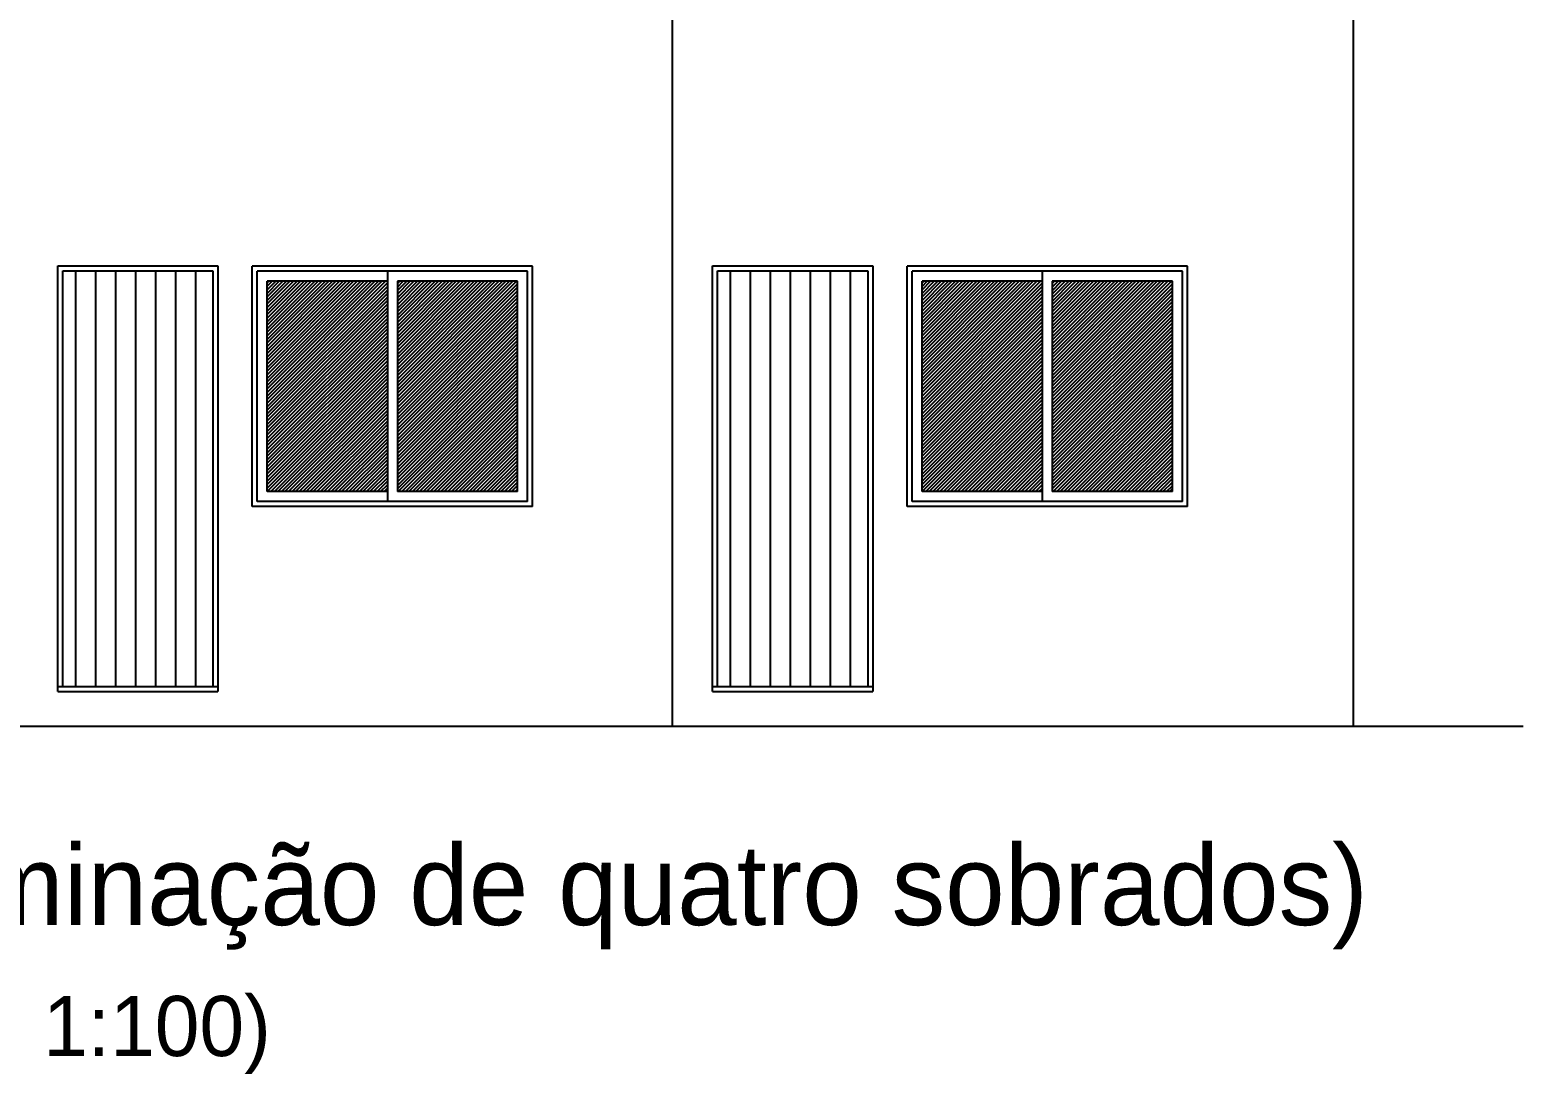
# Model space of a CAD drawing. Extents: x -74 to 202, y -59 to 73.
# Drawn here: x 46.16 to 53.62, y 5.59 to 10.81 of the extents above; entities that cross this region are included whole.
import ezdxf
from ezdxf.enums import TextEntityAlignment as Align

# ---------------------------------------------------------------- set-up
doc = ezdxf.new("R2010")
doc.units = 0
doc.layers.get('0').update_dxf_attribs({"linetype": 'CONTINUOUS'})
for name, color, linetype in [('TERRA', 244, 'CONTINUOUS'), ('TEXTO', 1, 'CONTINUOUS'), ('VIDROEX', 135, 'CONTINUOUS'), ('VISTAP', 244, 'CONTINUOUS')]:
    doc.layers.add(name, color=color, linetype=linetype)

# ---------------------------------------------------------------- blocks, each defined once
blk = doc.blocks.new('*X40')
at = {"color": 0, "linetype": 'CONTINUOUS'}
for p, q in [((51.9964, 6.2996), (52.0038, 6.307)), ((51.9964, 6.282), (52.0214, 6.307)), ((51.9964, 6.2643), (52.0391, 6.307)), ((51.9964, 6.2466), (52.0568, 6.307)), ((51.9964, 6.2289), (52.0745, 6.307)), ((51.9964, 6.2112), (52.0922, 6.307)), ((51.9964, 6.1936), (52.1098, 6.307)), ((51.9964, 6.1759), (52.1275, 6.307)), ((51.9964, 6.1582), (52.1452, 6.307)), ((51.9964, 6.1405), (52.1629, 6.307)), ((51.9964, 6.1229), (52.1805, 6.307)), ((51.9964, 6.1052), (52.1982, 6.307)), ((51.9964, 6.0875), (52.2159, 6.307)), ((51.9964, 6.0698), (52.2336, 6.307)), ((51.9964, 6.0521), (52.2513, 6.307)), ((51.9964, 6.0345), (52.2689, 6.307)), ((51.9964, 6.0168), (52.2866, 6.307)), ((51.9964, 5.9991), (52.3043, 6.307)), ((51.9964, 5.9814), (52.322, 6.307)), ((51.9964, 5.9638), (52.3396, 6.307)), ((51.9964, 5.9461), (52.3573, 6.307)), ((51.9964, 5.9284), (52.375, 6.307)), ((51.9964, 5.9107), (52.3927, 6.307)), ((51.9964, 5.893), (52.4104, 6.307)), ((51.9964, 5.8754), (52.428, 6.307)), ((51.9964, 5.8577), (52.4457, 6.307)), ((51.9964, 5.84), (52.4634, 6.307)), ((51.9964, 5.8223), (52.4811, 6.307)), ((51.9964, 5.8047), (52.4987, 6.307)), ((51.9964, 5.787), (52.5164, 6.307)), ((51.9964, 5.7693), (52.5341, 6.307)), ((51.9964, 5.7516), (52.5518, 6.307)), ((51.9964, 5.734), (52.5695, 6.307)), ((51.9964, 5.7163), (52.5871, 6.307)), ((51.9964, 5.6986), (52.5964, 6.2986)), ((51.9964, 5.6809), (52.5964, 6.2809)), ((52.6464, 6.2956), (52.6578, 6.307)), ((52.6464, 6.2779), (52.6755, 6.307)), ((52.6464, 6.2602), (52.6932, 6.307)), ((52.6464, 6.2425), (52.7109, 6.307)), ((52.6464, 6.2249), (52.7286, 6.307)), ((52.6464, 6.2072), (52.7462, 6.307)), ((52.6464, 6.1895), (52.7639, 6.307)), ((52.6464, 6.1718), (52.7816, 6.307)), ((52.6464, 6.1541), (52.7993, 6.307)), ((52.6464, 6.1365), (52.8169, 6.307)), ((52.6464, 6.1188), (52.8346, 6.307)), ((52.6464, 6.1011), (52.8523, 6.307)), ((52.6464, 6.0834), (52.87, 6.307)), ((52.6464, 6.0658), (52.8877, 6.307)), ((52.6464, 6.0481), (52.9053, 6.307)), ((52.6464, 6.0304), (52.923, 6.307)), ((52.6464, 6.0127), (52.9407, 6.307)), ((52.6464, 5.995), (52.9584, 6.307)), ((52.6464, 5.9774), (52.976, 6.307)), ((52.6464, 5.9597), (52.9937, 6.307)), ((52.6464, 5.942), (53.0114, 6.307)), ((52.6464, 5.9243), (53.0291, 6.307)), ((52.6464, 5.9067), (53.0468, 6.307)), ((52.6464, 5.889), (53.0644, 6.307)), ((52.6464, 5.8713), (53.0821, 6.307)), ((52.6464, 5.8536), (53.0998, 6.307)), ((52.6464, 5.8359), (53.1175, 6.307)), ((52.6464, 5.8183), (53.1351, 6.307)), ((52.6464, 5.8006), (53.1528, 6.307)), ((52.6464, 5.7829), (53.1705, 6.307)), ((52.6464, 5.7652), (53.1882, 6.307)), ((52.6464, 5.7476), (53.2059, 6.307)), ((52.6464, 5.7299), (53.2235, 6.307)), ((52.6464, 5.7122), (53.2412, 6.307)), ((52.6464, 5.6945), (53.2464, 6.2945)), ((52.6464, 5.6768), (53.2464, 6.2768)), ((55.2664, 6.2993), (55.2741, 6.307)), ((55.2664, 6.2816), (55.2918, 6.307)), ((55.2664, 6.2639), (55.3095, 6.307)), ((55.2664, 6.2462), (55.3272, 6.307)), ((55.2664, 6.2286), (55.3449, 6.307)), ((55.2664, 6.2109), (55.3625, 6.307)), ((55.2664, 6.1932), (55.3802, 6.307)), ((55.2664, 6.1755), (55.3979, 6.307)), ((55.2664, 6.1578), (55.4156, 6.307)), ((55.2664, 6.1402), (55.4332, 6.307)), ((55.2664, 6.1225), (55.4509, 6.307)), ((55.2664, 6.1048), (55.4686, 6.307)), ((55.2664, 6.0871), (55.4863, 6.307)), ((55.2664, 6.0695), (55.504, 6.307)), ((55.2664, 6.0518), (55.5216, 6.307)), ((55.2664, 6.0341), (55.5393, 6.307)), ((55.2664, 6.0164), (55.557, 6.307)), ((55.2664, 5.9987), (55.5747, 6.307)), ((55.2664, 5.9811), (55.5923, 6.307)), ((55.2664, 5.9634), (55.61, 6.307)), ((55.2664, 5.9457), (55.6277, 6.307)), ((55.2664, 5.928), (55.6454, 6.307)), ((55.2664, 5.9104), (55.663, 6.307)), ((55.2664, 5.8927), (55.6807, 6.307)), ((55.2664, 5.875), (55.6984, 6.307)), ((55.2664, 5.8573), (55.7161, 6.307)), ((55.2664, 5.8396), (55.7338, 6.307)), ((55.2664, 5.822), (55.7514, 6.307)), ((55.2664, 5.8043), (55.7691, 6.307)), ((55.2664, 5.7866), (55.7868, 6.307)), ((55.2664, 5.7689), (55.8045, 6.307)), ((55.2664, 5.7513), (55.8221, 6.307)), ((55.2664, 5.7336), (55.8398, 6.307)), ((55.2664, 5.7159), (55.8575, 6.307)), ((55.2664, 5.6982), (55.8664, 6.2982)), ((55.2664, 5.6805), (55.8664, 6.2805)), ((55.9164, 6.2952), (55.9282, 6.307)), ((55.9164, 6.2775), (55.9459, 6.307)), ((55.9164, 6.2598), (55.9636, 6.307)), ((55.9164, 6.2422), (55.9812, 6.307)), ((55.9164, 6.2245), (55.9989, 6.307)), ((55.9164, 6.2068), (56.0166, 6.307)), ((55.9164, 6.1891), (56.0343, 6.307)), ((55.9164, 6.1714), (56.052, 6.307)), ((55.9164, 6.1538), (56.0696, 6.307)), ((55.9164, 6.1361), (56.0873, 6.307)), ((55.9164, 6.1184), (56.105, 6.307)), ((55.9164, 6.1007), (56.1227, 6.307)), ((55.9164, 6.0831), (56.1403, 6.307)), ((55.9164, 6.0654), (56.158, 6.307)), ((55.9164, 6.0477), (56.1757, 6.307)), ((55.9164, 6.03), (56.1934, 6.307)), ((55.9164, 6.0124), (56.2111, 6.307)), ((55.9164, 5.9947), (56.2287, 6.307)), ((55.9164, 5.977), (56.2464, 6.307)), ((55.9164, 5.9593), (56.2641, 6.307)), ((55.9164, 5.9416), (56.2818, 6.307)), ((55.9164, 5.924), (56.2994, 6.307)), ((55.9164, 5.9063), (56.3171, 6.307)), ((55.9164, 5.8886), (56.3348, 6.307)), ((55.9164, 5.8709), (56.3525, 6.307)), ((55.9164, 5.8533), (56.3702, 6.307)), ((55.9164, 5.8356), (56.3878, 6.307)), ((55.9164, 5.8179), (56.4055, 6.307)), ((55.9164, 5.8002), (56.4232, 6.307)), ((55.9164, 5.7825), (56.4409, 6.307)), ((55.9164, 5.7649), (56.4585, 6.307)), ((55.9164, 5.7472), (56.4762, 6.307)), ((55.9164, 5.7295), (56.4939, 6.307)), ((55.9164, 5.7118), (56.5116, 6.307)), ((55.9164, 5.6942), (56.5164, 6.2942)), ((55.9164, 5.6765), (56.5164, 6.2765)), ((51.9964, 5.6632), (52.5964, 6.2632)), ((51.9964, 5.6456), (52.5964, 6.2456)), ((51.9964, 5.6279), (52.5964, 6.2279)), ((51.9964, 5.6102), (52.5964, 6.2102)), ((51.9964, 5.5925), (52.5964, 6.1925)), ((52.6464, 5.6592), (53.2464, 6.2592)), ((52.6464, 5.6415), (53.2464, 6.2415)), ((52.6464, 5.6238), (53.2464, 6.2238)), ((52.6464, 5.6061), (53.2464, 6.2061)), ((55.2664, 5.6629), (55.8664, 6.2629)), ((55.2664, 5.6452), (55.8664, 6.2452)), ((55.2664, 5.6275), (55.8664, 6.2275)), ((55.2664, 5.6098), (55.8664, 6.2098)), ((55.2664, 5.5922), (55.8664, 6.1922)), ((55.9164, 5.6588), (56.5164, 6.2588)), ((55.9164, 5.6411), (56.5164, 6.2411)), ((55.9164, 5.6234), (56.5164, 6.2234)), ((55.9164, 5.6058), (56.5164, 6.2058)), ((51.9964, 5.5749), (52.5964, 6.1749)), ((51.9964, 5.5572), (52.5964, 6.1572)), ((51.9964, 5.5395), (52.5964, 6.1395)), ((51.9964, 5.5218), (52.5964, 6.1218)), ((52.6464, 5.5885), (53.2464, 6.1885)), ((52.6464, 5.5708), (53.2464, 6.1708)), ((52.6464, 5.5531), (53.2464, 6.1531)), ((52.6464, 5.5354), (53.2464, 6.1354)), ((52.6464, 5.5177), (53.2464, 6.1177)), ((55.2664, 5.5745), (55.8664, 6.1745)), ((55.2664, 5.5568), (55.8664, 6.1568)), ((55.2664, 5.5391), (55.8664, 6.1391)), ((55.2664, 5.5214), (55.8664, 6.1214)), ((55.9164, 5.5881), (56.5164, 6.1881)), ((55.9164, 5.5704), (56.5164, 6.1704)), ((55.9164, 5.5527), (56.5164, 6.1527)), ((55.9164, 5.5351), (56.5164, 6.1351)), ((55.9164, 5.5174), (56.5164, 6.1174)), ((51.9964, 5.5041), (52.5964, 6.1041)), ((51.9964, 5.4865), (52.5964, 6.0865)), ((51.9964, 5.4688), (52.5964, 6.0688)), ((51.9964, 5.4511), (52.5964, 6.0511)), ((52.6464, 5.5001), (53.2464, 6.1001)), ((52.6464, 5.4824), (53.2464, 6.0824)), ((52.6464, 5.4647), (53.2464, 6.0647)), ((52.6464, 5.447), (53.2464, 6.047)), ((55.2664, 5.5038), (55.8664, 6.1038)), ((55.2664, 5.4861), (55.8664, 6.0861)), ((55.2664, 5.4684), (55.8664, 6.0684)), ((55.2664, 5.4507), (55.8664, 6.0507)), ((55.9164, 5.4997), (56.5164, 6.0997)), ((55.9164, 5.482), (56.5164, 6.082)), ((55.9164, 5.4643), (56.5164, 6.0643)), ((55.9164, 5.4467), (56.5164, 6.0467)), ((51.9964, 5.4334), (52.5964, 6.0334)), ((51.9964, 5.4158), (52.5964, 6.0158)), ((51.9964, 5.3981), (52.5964, 5.9981)), ((51.9964, 5.3804), (52.5964, 5.9804)), ((52.6464, 5.4294), (53.2464, 6.0294)), ((52.6464, 5.4117), (53.2464, 6.0117)), ((52.6464, 5.394), (53.2464, 5.994)), ((52.6464, 5.3763), (53.2464, 5.9763)), ((55.2664, 5.4331), (55.8664, 6.0331)), ((55.2664, 5.4154), (55.8664, 6.0154)), ((55.2664, 5.3977), (55.8664, 5.9977)), ((55.2664, 5.38), (55.8664, 5.98)), ((55.9164, 5.429), (56.5164, 6.029)), ((55.9164, 5.4113), (56.5164, 6.0113)), ((55.9164, 5.3936), (56.5164, 5.9936)), ((55.9164, 5.376), (56.5164, 5.976)), ((51.9964, 5.3627), (52.5964, 5.9627)), ((51.9964, 5.345), (52.5964, 5.945)), ((51.9964, 5.3274), (52.5964, 5.9274)), ((51.9964, 5.3097), (52.5964, 5.9097)), ((51.9964, 5.292), (52.5964, 5.892)), ((52.6464, 5.3586), (53.2464, 5.9586)), ((52.6464, 5.341), (53.2464, 5.941)), ((52.6464, 5.3233), (53.2464, 5.9233)), ((52.6464, 5.3056), (53.2464, 5.9056)), ((55.2664, 5.3624), (55.8664, 5.9624)), ((55.2664, 5.3447), (55.8664, 5.9447)), ((55.2664, 5.327), (55.8664, 5.927)), ((55.2664, 5.3093), (55.8664, 5.9093)), ((55.2664, 5.2916), (55.8664, 5.8916)), ((55.9164, 5.3583), (56.5164, 5.9583)), ((55.9164, 5.3406), (56.5164, 5.9406)), ((55.9164, 5.3229), (56.5164, 5.9229)), ((55.9164, 5.3052), (56.5164, 5.9052)), ((51.9964, 5.2743), (52.5964, 5.8743)), ((51.9968, 5.257), (52.5964, 5.8567)), ((52.0144, 5.257), (52.5964, 5.839)), ((52.0321, 5.257), (52.5964, 5.8213)), ((52.6464, 5.2879), (53.2464, 5.8879)), ((52.6464, 5.2703), (53.2464, 5.8703)), ((52.6508, 5.257), (53.2464, 5.8526)), ((52.6685, 5.257), (53.2464, 5.8349)), ((52.6862, 5.257), (53.2464, 5.8172)), ((55.2664, 5.274), (55.8664, 5.874)), ((55.2671, 5.257), (55.8664, 5.8563)), ((55.2848, 5.257), (55.8664, 5.8386)), ((55.3025, 5.257), (55.8664, 5.8209)), ((55.9164, 5.2876), (56.5164, 5.8876)), ((55.9164, 5.2699), (56.5164, 5.8699)), ((55.9212, 5.257), (56.5164, 5.8522)), ((55.9389, 5.257), (56.5164, 5.8345)), ((55.9566, 5.257), (56.5164, 5.8169)), ((52.0498, 5.257), (52.5964, 5.8036)), ((52.0675, 5.257), (52.5964, 5.7859)), ((52.0851, 5.257), (52.5964, 5.7683)), ((52.1028, 5.257), (52.5964, 5.7506)), ((52.7039, 5.257), (53.2464, 5.7995)), ((52.7215, 5.257), (53.2464, 5.7819)), ((52.7392, 5.257), (53.2464, 5.7642)), ((52.7569, 5.257), (53.2464, 5.7465)), ((55.3202, 5.257), (55.8664, 5.8033)), ((55.3378, 5.257), (55.8664, 5.7856)), ((55.3555, 5.257), (55.8664, 5.7679)), ((55.3732, 5.257), (55.8664, 5.7502)), ((55.9742, 5.257), (56.5164, 5.7992)), ((55.9919, 5.257), (56.5164, 5.7815)), ((56.0096, 5.257), (56.5164, 5.7638)), ((56.0273, 5.257), (56.5164, 5.7461)), ((52.1205, 5.257), (52.5964, 5.7329)), ((52.1382, 5.257), (52.5964, 5.7152)), ((52.1559, 5.257), (52.5964, 5.6976)), ((52.1735, 5.257), (52.5964, 5.6799)), ((52.7746, 5.257), (53.2464, 5.7288)), ((52.7922, 5.257), (53.2464, 5.7112)), ((52.8099, 5.257), (53.2464, 5.6935)), ((52.8276, 5.257), (53.2464, 5.6758)), ((55.3909, 5.257), (55.8664, 5.7325)), ((55.4085, 5.257), (55.8664, 5.7149)), ((55.4262, 5.257), (55.8664, 5.6972)), ((55.4439, 5.257), (55.8664, 5.6795)), ((56.0449, 5.257), (56.5164, 5.7285)), ((56.0626, 5.257), (56.5164, 5.7108)), ((56.0803, 5.257), (56.5164, 5.6931)), ((56.098, 5.257), (56.5164, 5.6754)), ((52.1912, 5.257), (52.5964, 5.6622)), ((52.2089, 5.257), (52.5964, 5.6445)), ((52.2266, 5.257), (52.5964, 5.6268)), ((52.2442, 5.257), (52.5964, 5.6092)), ((52.8453, 5.257), (53.2464, 5.6581)), ((52.863, 5.257), (53.2464, 5.6404)), ((52.8806, 5.257), (53.2464, 5.6228)), ((52.8983, 5.257), (53.2464, 5.6051)), ((55.4616, 5.257), (55.8664, 5.6618)), ((55.4793, 5.257), (55.8664, 5.6442)), ((55.4969, 5.257), (55.8664, 5.6265)), ((55.5146, 5.257), (55.8664, 5.6088)), ((56.1157, 5.257), (56.5164, 5.6578)), ((56.1333, 5.257), (56.5164, 5.6401)), ((56.151, 5.257), (56.5164, 5.6224)), ((56.1687, 5.257), (56.5164, 5.6047)), ((52.2619, 5.257), (52.5964, 5.5915)), ((52.2796, 5.257), (52.5964, 5.5738)), ((52.2973, 5.257), (52.5964, 5.5561)), ((52.315, 5.257), (52.5964, 5.5385)), ((52.3326, 5.257), (52.5964, 5.5208)), ((52.916, 5.257), (53.2464, 5.5874)), ((52.9337, 5.257), (53.2464, 5.5697)), ((52.9513, 5.257), (53.2464, 5.5521)), ((52.969, 5.257), (53.2464, 5.5344)), ((55.5323, 5.257), (55.8664, 5.5911)), ((55.55, 5.257), (55.8664, 5.5734)), ((55.5676, 5.257), (55.8664, 5.5558)), ((55.5853, 5.257), (55.8664, 5.5381)), ((55.603, 5.257), (55.8664, 5.5204)), ((56.1864, 5.257), (56.5164, 5.587)), ((56.204, 5.257), (56.5164, 5.5694)), ((56.2217, 5.257), (56.5164, 5.5517)), ((56.2394, 5.257), (56.5164, 5.534)), ((52.3503, 5.257), (52.5964, 5.5031)), ((52.368, 5.257), (52.5964, 5.4854)), ((52.3857, 5.257), (52.5964, 5.4677)), ((52.4033, 5.257), (52.5964, 5.4501)), ((52.9867, 5.257), (53.2464, 5.5167)), ((53.0044, 5.257), (53.2464, 5.499)), ((53.0221, 5.257), (53.2464, 5.4813)), ((53.0397, 5.257), (53.2464, 5.4637)), ((53.0574, 5.257), (53.2464, 5.446)), ((55.6207, 5.257), (55.8664, 5.5027)), ((55.6384, 5.257), (55.8664, 5.4851)), ((55.656, 5.257), (55.8664, 5.4674)), ((55.6737, 5.257), (55.8664, 5.4497)), ((56.2571, 5.257), (56.5164, 5.5163)), ((56.2748, 5.257), (56.5164, 5.4987)), ((56.2924, 5.257), (56.5164, 5.481)), ((56.3101, 5.257), (56.5164, 5.4633)), ((56.3278, 5.257), (56.5164, 5.4456)), ((52.421, 5.257), (52.5964, 5.4324)), ((52.4387, 5.257), (52.5964, 5.4147)), ((52.4564, 5.257), (52.5964, 5.397)), ((52.4741, 5.257), (52.5964, 5.3794)), ((53.0751, 5.257), (53.2464, 5.4283)), ((53.0928, 5.257), (53.2464, 5.4106)), ((53.1104, 5.257), (53.2464, 5.393)), ((53.1281, 5.257), (53.2464, 5.3753)), ((55.6914, 5.257), (55.8664, 5.432)), ((55.7091, 5.257), (55.8664, 5.4143)), ((55.7267, 5.257), (55.8664, 5.3967)), ((55.7444, 5.257), (55.8664, 5.379)), ((56.3455, 5.257), (56.5164, 5.4279)), ((56.3631, 5.257), (56.5164, 5.4103)), ((56.3808, 5.257), (56.5164, 5.3926)), ((56.3985, 5.257), (56.5164, 5.3749)), ((52.4917, 5.257), (52.5964, 5.3617)), ((52.5094, 5.257), (52.5964, 5.344)), ((52.5271, 5.257), (52.5964, 5.3263)), ((52.5448, 5.257), (52.5964, 5.3086)), ((53.1458, 5.257), (53.2464, 5.3576)), ((53.1635, 5.257), (53.2464, 5.3399)), ((53.1812, 5.257), (53.2464, 5.3222)), ((53.1988, 5.257), (53.2464, 5.3046)), ((55.7621, 5.257), (55.8664, 5.3613)), ((55.7798, 5.257), (55.8664, 5.3436)), ((55.7975, 5.257), (55.8664, 5.326)), ((55.8151, 5.257), (55.8664, 5.3083)), ((56.4162, 5.257), (56.5164, 5.3572)), ((56.4338, 5.257), (56.5164, 5.3396)), ((56.4515, 5.257), (56.5164, 5.3219)), ((56.4692, 5.257), (56.5164, 5.3042)), ((52.5624, 5.257), (52.5964, 5.291)), ((52.5801, 5.257), (52.5964, 5.2733)), ((53.2165, 5.257), (53.2464, 5.2869)), ((53.2342, 5.257), (53.2464, 5.2692)), ((55.8328, 5.257), (55.8664, 5.2906)), ((55.8505, 5.257), (55.8664, 5.2729)), ((56.4869, 5.257), (56.5164, 5.2865)), ((56.5046, 5.257), (56.5164, 5.2688))]:
    blk.add_line(p, q, dxfattribs=at)
blk = doc.blocks.new('*X32')
at = {"color": 0, "linetype": 'CONTINUOUS'}
for p, q in [((44.5, 4.2844), (44.5, 6.3594)), ((44.6, 4.2844), (44.6, 6.3594)), ((44.7, 4.2844), (44.7, 6.3594)), ((44.8, 4.2844), (44.8, 6.3594)), ((44.9, 4.2844), (44.9, 6.3594)), ((45, 4.2844), (45, 6.3594)), ((45.1, 4.2844), (45.1, 6.3594))]:
    blk.add_line(p, q, dxfattribs=at)

msp = doc.modelspace()

# ---------------------------------------------------------------- linework, layer by layer
at = {"layer": 'TERRA', "color": 5, "linetype": 'CONTINUOUS'}
msp.add_line((53.62126, 7.33009), (42.96332, 7.33009), dxfattribs=at)
at = {"layer": 'VISTAP', "color": 1, "linetype": 'CONTINUOUS'}
for p, q in [((52.77332, 7.33009), (52.77332, 13.0347)), ((49.37332, 7.33009), (49.37332, 12.3282)), ((49.50332, 7.33009), (46.10332, 7.33009)), ((52.77332, 7.33009), (49.50332, 7.33009))]:
    msp.add_line(p, q, dxfattribs=at)
at = {"layer": 'VISTAP', "linetype": 'CONTINUOUS'}
for p, q in [((46.30332, 7.50509), (46.30332, 9.63009)), ((46.30332, 9.63009), (47.10332, 9.63009)), ((47.10332, 9.63009), (47.10332, 7.50509)), ((49.57332, 7.50509), (49.57332, 9.63009)), ((49.57332, 9.63009), (50.37332, 9.63009)), ((50.37332, 9.63009), (50.37332, 7.50509)), ((46.32832, 7.53009), (46.32832, 9.60509)), ((46.32832, 9.60509), (47.07832, 9.60509)), ((47.07832, 9.60509), (47.07832, 7.53009)), ((49.59832, 7.53009), (49.59832, 9.60509)), ((49.59832, 9.60509), (50.34832, 9.60509)), ((50.34832, 9.60509), (50.34832, 7.53009)), ((46.30332, 7.53009), (47.10332, 7.53009)), ((46.30332, 7.50509), (47.10332, 7.50509)), ((49.57332, 7.53009), (50.37332, 7.53009)), ((49.57332, 7.50509), (50.37332, 7.50509))]:
    msp.add_line(p, q, dxfattribs=at)
at = {"layer": 'VISTAP', "color": 244, "linetype": 'CONTINUOUS'}
for p, q in [((47.27449, 8.42766), (47.27449, 9.62766)), ((48.67449, 9.62766), (47.27449, 9.62766)), ((48.67449, 8.42766), (48.67449, 9.62766)), ((51.94449, 9.62766), (50.54449, 9.62766)), ((50.54449, 8.42766), (50.54449, 9.62766)), ((51.94449, 8.42766), (51.94449, 9.62766)), ((47.29949, 8.45266), (47.29949, 9.60266)), ((48.64949, 9.60266), (47.29949, 9.60266)), ((47.34949, 8.50266), (47.34949, 9.55266)), ((47.94949, 9.55266), (47.34949, 9.55266)), ((47.94949, 9.60266), (47.94949, 8.45266)), ((47.99949, 9.55266), (47.99949, 8.50266)), ((48.59949, 9.55266), (47.99949, 9.55266)), ((48.59949, 8.50266), (48.59949, 9.55266)), ((48.64949, 8.45266), (48.64949, 9.60266)), ((51.91949, 9.60266), (50.56949, 9.60266)), ((50.56949, 8.45266), (50.56949, 9.60266)), ((51.21949, 9.55266), (50.61949, 9.55266)), ((50.61949, 8.50266), (50.61949, 9.55266)), ((51.21949, 9.60266), (51.21949, 8.45266)), ((51.26949, 9.55266), (51.26949, 8.50266)), ((51.86949, 9.55266), (51.26949, 9.55266)), ((51.86949, 8.50266), (51.86949, 9.55266)), ((51.91949, 8.45266), (51.91949, 9.60266)), ((47.94949, 8.50266), (47.34949, 8.50266)), ((48.59949, 8.50266), (47.99949, 8.50266)), ((51.21949, 8.50266), (50.61949, 8.50266)), ((51.86949, 8.50266), (51.26949, 8.50266)), ((48.67449, 8.42766), (47.27449, 8.42766)), ((48.64949, 8.45266), (47.29949, 8.45266)), ((51.94449, 8.42766), (50.54449, 8.42766)), ((51.91949, 8.45266), (50.56949, 8.45266))]:
    msp.add_line(p, q, dxfattribs=at)

# ---------------------------------------------------------------- block references
at = {"layer": 'VIDROEX', "color": 135, "linetype": 'CONTINUOUS'}
msp.add_blockref('*X40', (-4.64692, 3.24566), dxfattribs=at)
at = {"layer": 'VISTAP', "linetype": 'CONTINUOUS'}
for p in [(1.89308, 3.24566), (5.16308, 3.24566)]:
    msp.add_blockref('*X32', p, dxfattribs=at)

# ---------------------------------------------------------------- texts
at = {"layer": 'TEXTO', "color": 1, "linetype": 'CONTINUOUS'}
for s, height, p in [('FACHADA FRONTAL (geminação de quatro sobrados)', 0.4, (46.30576, 6.48743)), ('(ESC: 1:100)', 0.3, (46.20824, 5.7973))]:
    msp.add_text(s, height=height, dxfattribs=at).set_placement(p, align=Align.MIDDLE)

doc.saveas('drawing.dxf')
